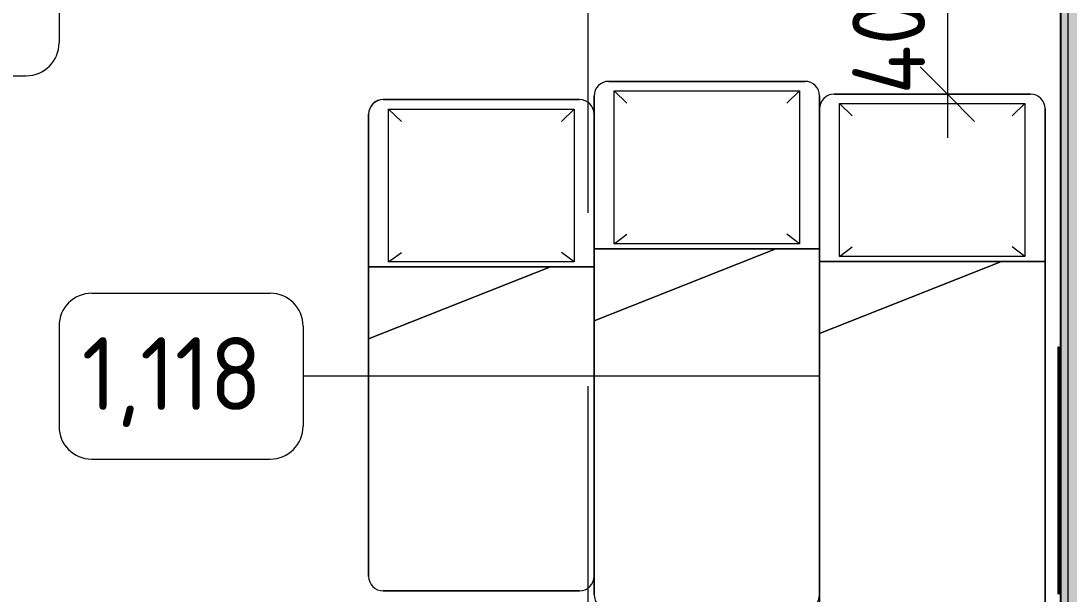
# Model space of a CAD drawing. Header units: millimetres. Extents: x 81494 to 296443, y -8553 to 29000.
# Drawn here: x 104250 to 107132, y 5897 to 7471 of the extents above; entities that cross this region are included whole.
import ezdxf

# ---------------------------------------------------------------- set-up
doc = ezdxf.new("R2010")
doc.units = ezdxf.units.MM
doc.linetypes.add('Осевая', pattern=[3175, 635, -476.25, 1587.5, -476.25])
for name, color, linetype, lineweight in [('A-ANNO-DIMS', 7, 'Continuous', 9), ('A-ANNO-DIMS-100', 7, 'Continuous', 9), ('A-GENM', 7, 'Continuous', 9), ('I-FURN-IDEN', 7, 'Continuous', 9), ('I-WALL', 7, 'Continuous', 9), ('Оси-2', 7, 'Осевая', 9)]:
    doc.layers.add(name, color=color, linetype=linetype, lineweight=lineweight)
for name, color, linetype, lineweight, true_color in [('A-WALL-1', 9, 'Continuous', 9, 0x808080), ('A-WALL-FNSH-1', 9, 'Continuous', 9, 0x808080), ('I-FURN-1', 9, 'Continuous', 9, 0x808080)]:
    doc.layers.add(name, color=color, linetype=linetype, lineweight=lineweight, true_color=true_color)
doc.styles.add('GOST Common', font='GOST_Common.ttf', dxfattribs={"height": 200})
doc.styles.add('ISOCPEUR_1', font='isocpeur.ttf', dxfattribs={"width": 0.9, "height": 200})
doc.dimstyles.new('ISO-2_0_0_9К_Средний_округл2', dxfattribs={"dimscale": 304.8, "dimtxt": 199.196235, "dimasz": 0.492126, "dimexe": 0.393701, "dimexo": 0, "dimgap": 0, "dimtad": 1, "dimdec": 0, "dimrnd": 10, "dimzin": 0, "dimdsep": 46, "dimtxsty": 'ISOCPEUR_1', "dimblk1": 'OBLIQUE', "dimblk2": 'OBLIQUE', "dimsah": 1, "dimcen": 0.09, "dimdle": 0.393701, "dimazin": 0, "dimtfac": 1, "dimtdec": 4, "dimtix": 1, "dimtmove": 0, "dimatfit": 3, "dimfxl": 1, "dimtvp": 1, "dimtolj": 1, "dimtzin": 0, "dimarcsym": 2})

# ---------------------------------------------------------------- blocks, each defined once
blk = doc.blocks.new('Bed - Small Sizes - 1_118-25586206-План расстановки мебели и оборудования 1 этажа в осях 23_1-33')
at = {"layer": 'I-FURN-1'}
for p, q in [((247.3, 1550), (-292.7, 1550)), ((-292.7, 1550), (247.3, 1550)), ((-332.7, 1510), (-332.7, 460)), ((-332.7, 460), (-332.7, 1510)), ((287.3, 657.7), (287.3, 1510)), ((287.3, 1510), (287.3, 1375)), ((287.3, 1375), (287.3, 657.7)), ((287.3, 657.7), (-212.7, 460)), ((-212.7, 460), (287.3, 657.7)), ((-212.7, 460), (287.3, 657.7)), ((287.3, 460), (287.3, 657.7)), ((287.3, 657.7), (287.3, 460)), ((287.3, 425), (287.3, 657.7)), ((287.3, 657.7), (287.3, 425)), ((-212.7, 460), (-332.7, 460)), ((-332.7, 460), (-332.7, 40)), ((-332.7, 40), (-332.7, 460)), ((-332.7, 460), (-212.7, 460)), ((-332.7, 460), (-332.7, 40)), ((-332.7, 40), (-332.7, 460)), ((-332.7, 460), (-212.7, 460)), ((-277.5, 446.2), (-242.7, 420)), ((-277.5, 26.2), (-277.5, 446.2)), ((-277.5, 446.2), (232.5, 446.2)), ((-277.5, 446.2), (232.5, 446.2)), ((-277.5, 26.2), (-277.5, 446.2)), ((287.3, 460), (-212.7, 460)), ((-212.7, 460), (287.3, 460)), ((-212.7, 460), (287.3, 460)), ((287.3, 460), (-212.7, 460)), ((-212.7, 460), (287.3, 460)), ((232.5, 446.2), (197.3, 420)), ((232.5, 446.2), (232.5, 26.2)), ((232.5, 446.2), (232.5, 26.2)), ((287.3, 40), (287.3, 460)), ((287.3, 460), (287.3, 425)), ((287.3, 425), (287.3, 40)), ((287.3, 40), (287.3, 425)), ((287.3, 425), (287.3, 40)), ((-277.5, 26.2), (-242.7, 60)), ((232.5, 26.2), (197.3, 60)), ((-292.7, 0), (247.3, 0)), ((247.3, 0), (-292.7, 0)), ((232.5, 26.2), (-277.5, 26.2)), ((232.5, 26.2), (-277.5, 26.2)), ((-292.7, 0), (247.3, 0)), ((247.3, 0), (-292.7, 0))]:
    blk.add_line(p, q, dxfattribs=at)
for centre, start, end in [((-292.7, 1510), 90, 180), ((-292.7, 1510), 90, 180), ((247.3, 1510), 360, 90), ((247.3, 1510), 0, 90), ((-292.7, 40), 180, 270), ((-292.7, 40), 180, 270), ((-292.7, 40), 180, 270), ((-292.7, 40), 180, 270), ((247.3, 40), 270, 360), ((247.3, 40), 270, 0), ((247.3, 40), 270, 360), ((247.3, 40), 270, 360)]:
    blk.add_arc(centre, 40, start, end, dxfattribs=at)
blk = doc.blocks.new('Bed - Small Sizes - Single 5-25586207-План расстановки мебели и оборудования 1 этажа в осях 23_1-33')
at = {"layer": 'I-FURN-1'}
for p, q in [((247.3, 1450), (-292.7, 1450)), ((-292.7, 1450), (247.3, 1450)), ((-332.7, 1410), (-332.7, 692.7)), ((-332.7, 692.7), (-332.7, 1410)), ((287.3, 657.7), (287.3, 1410)), ((287.3, 1410), (287.3, 1360)), ((287.3, 1360), (287.3, 657.7)), ((-332.7, 692.7), (-332.7, 460)), ((-332.7, 460), (-332.7, 692.7)), ((287.3, 657.7), (-212.7, 460)), ((-212.7, 460), (287.3, 657.7)), ((-212.7, 460), (287.3, 657.7)), ((287.3, 460), (287.3, 657.7)), ((287.3, 657.7), (287.3, 510)), ((287.3, 510), (287.3, 657.7)), ((287.3, 657.7), (287.3, 510)), ((287.3, 510), (287.3, 460)), ((287.3, 90), (287.3, 510)), ((287.3, 510), (287.3, 90)), ((-212.7, 460), (-332.7, 460)), ((-332.7, 460), (-332.7, 40)), ((-332.7, 75), (-332.7, 460)), ((-332.7, 460), (-212.7, 460)), ((-332.7, 460), (-332.7, 75)), ((-332.7, 75), (-332.7, 460)), ((-332.7, 460), (-212.7, 460)), ((-277.5, 446.2), (-242.7, 420)), ((-277.5, 26.2), (-277.5, 446.2)), ((-277.5, 446.2), (232.5, 446.2)), ((-277.5, 446.2), (232.5, 446.2)), ((-277.5, 26.2), (-277.5, 446.2)), ((287.3, 460), (-212.7, 460)), ((-212.7, 460), (287.3, 460)), ((-212.7, 460), (287.3, 460)), ((287.3, 460), (-212.7, 460)), ((-212.7, 460), (287.3, 460)), ((232.5, 446.2), (197.3, 420)), ((232.5, 446.2), (232.5, 26.2)), ((232.5, 446.2), (232.5, 26.2)), ((287.3, 40), (287.3, 460)), ((287.3, 460), (287.3, 90)), ((287.3, 90), (287.3, 40)), ((287.3, 40), (287.3, 90)), ((287.3, 90), (287.3, 40)), ((-332.7, 40), (-332.7, 75)), ((-332.7, 75), (-332.7, 40)), ((-332.7, 40), (-332.7, 75)), ((-277.5, 26.2), (-242.7, 60)), ((232.5, 26.2), (197.3, 60)), ((-292.7, 0), (247.3, 0)), ((247.3, 0), (-292.7, 0)), ((232.5, 26.2), (-277.5, 26.2)), ((232.5, 26.2), (-277.5, 26.2)), ((-292.7, 0), (247.3, 0)), ((247.3, 0), (-292.7, 0))]:
    blk.add_line(p, q, dxfattribs=at)
for centre, start, end in [((-292.7, 1410), 90, 180), ((-292.7, 1410), 90, 180), ((247.3, 1410), 360, 90), ((247.3, 1410), 0, 90), ((-292.7, 40), 180, 270), ((-292.7, 40), 180, 270), ((-292.7, 40), 180, 270), ((-292.7, 40), 180, 270), ((247.3, 40), 270, 360), ((247.3, 40), 270, 0), ((247.3, 40), 270, 360), ((247.3, 40), 270, 360)]:
    blk.add_arc(centre, 40, start, end, dxfattribs=at)
blk = doc.blocks.new('Bed - Small Sizes - Single 6-25586208-План расстановки мебели и оборудования 1 этажа в осях 23_1-33')
at = {"layer": 'I-FURN-1'}
for p, q in [((247.3, 1350), (-292.7, 1350)), ((-292.7, 1350), (247.3, 1350)), ((-332.7, 1310), (-332.7, 607.7)), ((-332.7, 607.7), (-332.7, 1310)), ((287.3, 657.7), (287.3, 1310)), ((287.3, 1310), (287.3, 657.7)), ((287.3, 657.7), (-212.7, 460)), ((-212.7, 460), (287.3, 657.7)), ((-212.7, 460), (287.3, 657.7)), ((287.3, 460), (287.3, 657.7)), ((287.3, 657.7), (287.3, 460)), ((287.3, 40), (287.3, 657.7)), ((287.3, 657.7), (287.3, 40)), ((-332.7, 607.7), (-332.7, 460)), ((-332.7, 460), (-332.7, 607.7)), ((-212.7, 460), (-332.7, 460)), ((-332.7, 460), (-332.7, 410)), ((-332.7, 40), (-332.7, 460)), ((-332.7, 460), (-212.7, 460)), ((-332.7, 460), (-332.7, 40)), ((-332.7, 40), (-332.7, 460)), ((-332.7, 460), (-212.7, 460)), ((-277.5, 446.2), (-242.7, 420)), ((-277.5, 26.2), (-277.5, 446.2)), ((-277.5, 446.2), (232.5, 446.2)), ((-277.5, 446.2), (232.5, 446.2)), ((-277.5, 26.2), (-277.5, 446.2)), ((287.3, 460), (-212.7, 460)), ((-212.7, 460), (287.3, 460)), ((-212.7, 460), (287.3, 460)), ((287.3, 460), (-212.7, 460)), ((-212.7, 460), (287.3, 460)), ((232.5, 446.2), (197.3, 420)), ((232.5, 446.2), (232.5, 26.2)), ((232.5, 446.2), (232.5, 26.2)), ((287.3, 40), (287.3, 460)), ((287.3, 460), (287.3, 40)), ((-332.7, 410), (-332.7, 40)), ((-277.5, 26.2), (-242.7, 60)), ((232.5, 26.2), (197.3, 60)), ((-292.7, 0), (247.3, 0)), ((247.3, 0), (-292.7, 0)), ((232.5, 26.2), (-277.5, 26.2)), ((232.5, 26.2), (-277.5, 26.2)), ((-292.7, 0), (247.3, 0)), ((247.3, 0), (-292.7, 0))]:
    blk.add_line(p, q, dxfattribs=at)
for centre, start, end in [((-292.7, 1310), 90, 180), ((-292.7, 1310), 90, 180), ((247.3, 1310), 360, 90), ((247.3, 1310), 360, 90), ((-292.7, 40), 180, 270), ((-292.7, 40), 180, 270), ((-292.7, 40), 180, 270), ((-292.7, 40), 180, 270), ((247.3, 40), 270, 360), ((247.3, 40), 270, 0), ((247.3, 40), 270, 360), ((247.3, 40), 270, 360)]:
    blk.add_arc(centre, 40, start, end, dxfattribs=at)
blk = doc.blocks.new('Рисунок_горы - Рисунок_горы-31934381-План расстановки мебели и оборудования 1 этажа в осях 23_1-33')
at = {"layer": 'A-GENM'}
for p, q in [((107109, 10341.4), (107109, 6202.7)), ((107109, 7185.3), (107109, 7981.1)), ((107109, 7363), (107109, 7707.3)), ((107109, 7707.3), (107109, 7363)), ((107109, 6706.8), (107109, 7038.5)), ((107109, 6596.8), (107109, 6955.2)), ((107109, 6955.2), (107109, 6596.8)), ((107109, 6543.6), (107109, 6203.3)), ((107109, 6203.3), (107109, 6539.8)), ((107109, 6405.5), (107109, 6505.2)), ((107109, 6505.2), (107109, 6405.5)), ((107109, 6323.1), (107109, 6385.4)), ((107109, 6385.4), (107109, 6323.1)), ((107109, 6239.8), (107109, 6301.8)), ((107109, 6301.8), (107109, 6239.8)), ((107109, 6203.3), (107109, 6202.7)), ((107109, 6202.7), (107109, 6203.3)), ((107109, 6202.7), (107109, 5509.4)), ((107109, 5935.3), (107109, 6088)), ((107109, 6088), (107109, 5935.3))]:
    blk.add_line(p, q, dxfattribs=at)
for points in [[(107109, 7712.6), (107109, 7681.9), (107109, 7475.8), (107109, 7426.8)], [(107109, 7423.4), (107109, 7402.3), (107109, 7347.3), (107109, 7321.6)], [(107109, 7356.7), (107109, 7358.8), (107109, 7360.9), (107109, 7363)], [(107109, 7356.7), (107109, 7357.2), (107109, 7357.7), (107109, 7358.3)], [(107109, 7354.1), (107109, 7354.8), (107109, 7355.6), (107109, 7356.7)], [(107109, 7356.7), (107109, 7334.1), (107109, 7313), (107109, 7291.9)], [(107109, 7305.3), (107109, 7313.1), (107109, 7328.5), (107109, 7343.8)], [(107109, 7214.5), (107109, 7212.6), (107109, 7208.3), (107109, 7196.7)], [(107109, 7097.7), (107109, 7098.2), (107109, 7098.9), (107109, 7099.7)], [(107109, 7039.6), (107109, 7044.7), (107109, 7065.1), (107109, 7091.6)], [(107109, 6758.7), (107109, 6754.5), (107109, 6711.1), (107109, 6707)], [(107109, 6614.2), (107109, 6606), (107109, 6578.2), (107109, 6549)], [(107109, 6583.5), (107109, 6584.6), (107109, 6588.2), (107109, 6596.8)], [(107109, 6583.7), (107109, 6584.6), (107109, 6586.1), (107109, 6587.1)], [(107109, 6447.3), (107109, 6419.6), (107109, 6401.3), (107109, 6408.3)], [(107109, 6409.6), (107109, 6413.2), (107109, 6423.1), (107109, 6426.7)]]:
    blk.add_open_spline(points, degree=3, dxfattribs=at)
for points, knots in [([(107109, 7426.8), (107109, 7426.8), (107109, 7346.5), (107109, 7313.6), (107109, 7254.1)], [0.0625, 0.0625, 0.0625, 0.0625, 0.06250001, 0.125, 0.125, 0.125, 0.125]), ([(107109, 7372.3), (107109, 7372.3), (107109, 7385.8), (107109, 7402.6), (107109, 7413.4)], [0.6666667, 0.6666667, 0.6666667, 0.6666667, 0.6666667, 0.8528882, 0.8528882, 0.8528882, 0.8528882]), ([(107109, 7363), (107109, 7363), (107109, 7360.9), (107109, 7358.8), (107109, 7356.7)], [0.3165467626, 0.3165467626, 0.3165467626, 0.3165467626, 0.3165467726, 0.3171600567, 0.3171600567, 0.3171600567, 0.3171600567]), ([(107109, 7291.9), (107109, 7291.9), (107109, 7313), (107109, 7334.1), (107109, 7356.7)], [0.75, 0.75, 0.75, 0.75, 0.75000001, 0.80717069, 0.80717069, 0.80717069, 0.80717069]), ([(107109, 7343.8), (107109, 7343.8), (107109, 7345), (107109, 7345.9), (107109, 7346.7)], [0.33333333, 0.33333333, 0.33333333, 0.33333333, 0.33333334, 0.35704245, 0.35704245, 0.35704245, 0.35704245]), ([(107109, 7321.6), (107109, 7321.6), (107109, 7312.8), (107109, 7307), (107109, 7303.6)], [0.16666667, 0.16666667, 0.16666667, 0.16666667, 0.16666668, 0.19932701, 0.19932701, 0.19932701, 0.19932701]), ([(107109, 7141.6), (107109, 7141.6), (107109, 7192.8), (107109, 7251.3), (107109, 7291.9)], [0.6875, 0.6875, 0.6875, 0.6875, 0.68750001, 0.75, 0.75, 0.75, 0.75]), ([(107109, 7291.9), (107109, 7291.9), (107109, 7251.3), (107109, 7192.8), (107109, 7141.6)], [0.323741007, 0.323741007, 0.323741007, 0.323741007, 0.323741017, 0.330935252, 0.330935252, 0.330935252, 0.330935252]), ([(107109, 7254.1), (107109, 7254.1), (107109, 7247.9), (107109, 7227.3), (107109, 7222.2)], [0.125, 0.125, 0.125, 0.125, 0.12500001, 0.1875, 0.1875, 0.1875, 0.1875]), ([(107109, 7222.2), (107109, 7222.2), (107109, 7219.9), (107109, 7218.5), (107109, 7217.6)], [0.1875, 0.1875, 0.1875, 0.1875, 0.18750001, 0.19937049, 0.19937049, 0.19937049, 0.19937049]), ([(107109, 7196.7), (107109, 7196.7), (107109, 7135.5), (107109, 7087.7), (107109, 6990)], [0.25, 0.25, 0.25, 0.25, 0.25000001, 0.3125, 0.3125, 0.3125, 0.3125]), ([(107109, 7144.2), (107109, 7144.2), (107109, 7170.6), (107109, 7180.9), (107109, 7184.5)], [0.55555556, 0.55555556, 0.55555556, 0.55555556, 0.55555557, 0.56827078, 0.56827078, 0.56827078, 0.56827078]), ([(107109, 7099.7), (107109, 7099.7), (107109, 7119.2), (107109, 7136), (107109, 7144.2)], [0.53333333, 0.53333333, 0.53333333, 0.53333333, 0.53333334, 0.55555556, 0.55555556, 0.55555556, 0.55555556]), ([(107109, 6955.2), (107109, 6955.2), (107109, 7005.9), (107109, 7052.9), (107109, 7141.6)], [0.625, 0.625, 0.625, 0.625, 0.62500001, 0.6875, 0.6875, 0.6875, 0.6875]), ([(107109, 7141.6), (107109, 7141.6), (107109, 7052.9), (107109, 7005.9), (107109, 6955.2)], [0.330935252, 0.330935252, 0.330935252, 0.330935252, 0.330935262, 0.338129496, 0.338129496, 0.338129496, 0.338129496]), ([(107109, 7091.6), (107109, 7091.6), (107109, 7093.3), (107109, 7094.4), (107109, 7095.3)], [0.511111111, 0.511111111, 0.511111111, 0.511111111, 0.511111121, 0.519586005, 0.519586005, 0.519586005, 0.519586005]), ([(107109, 6990), (107109, 6990), (107109, 6928.5), (107109, 6852.5), (107109, 6803.8)], [0.3125, 0.3125, 0.3125, 0.3125, 0.31250001, 0.375, 0.375, 0.375, 0.375]), ([(107109, 6803.8), (107109, 6803.8), (107109, 6766.8), (107109, 6750.7), (107109, 6724.5)], [0.375, 0.375, 0.375, 0.375, 0.37500001, 0.4375, 0.4375, 0.4375, 0.4375]), ([(107109, 6745.8), (107109, 6745.8), (107109, 6753.8), (107109, 6757.7), (107109, 6758.7)], [0.444444444, 0.444444444, 0.444444444, 0.444444444, 0.444444454, 0.448492359, 0.448492359, 0.448492359, 0.448492359]), ([(107109, 6539.8), (107109, 6539.8), (107109, 6559), (107109, 6728.1), (107109, 6745.8)], [0.42222222, 0.42222222, 0.42222222, 0.42222222, 0.42222223, 0.44444444, 0.44444444, 0.44444444, 0.44444444]), ([(107109, 6724.5), (107109, 6724.5), (107109, 6678.8), (107109, 6632.5), (107109, 6587.1)], [0.4375, 0.4375, 0.4375, 0.4375, 0.43750001, 0.5, 0.5, 0.5, 0.5]), ([(107109, 6595.4), (107109, 6595.4), (107109, 6605.6), (107109, 6611.7), (107109, 6614.6)], [0.5, 0.5, 0.5, 0.5, 0.50000001, 0.53428829, 0.53428829, 0.53428829, 0.53428829]), ([(107109, 6596.8), (107109, 6596.8), (107109, 6588.2), (107109, 6584.5), (107109, 6583.5)], [0.345323741, 0.345323741, 0.345323741, 0.345323741, 0.345323751, 0.348342105, 0.348342105, 0.348342105, 0.348342105]), ([(107109, 6427.4), (107109, 6427.4), (107109, 6452), (107109, 6573.2), (107109, 6595.4)], [0.3333333, 0.3333333, 0.3333333, 0.3333333, 0.3333333, 0.5, 0.5, 0.5, 0.5]), ([(107109, 6587.1), (107109, 6587.1), (107109, 6586.1), (107109, 6584.6), (107109, 6583.8)], [0.5, 0.5, 0.5, 0.5, 0.50000001, 0.52073263, 0.52073263, 0.52073263, 0.52073263]), ([(107109, 6587.1), (107109, 6587.1), (107109, 6571), (107109, 6574.8), (107109, 6563.8)], [0.352517986, 0.352517986, 0.352517986, 0.352517986, 0.352517996, 0.35971223, 0.35971223, 0.35971223, 0.35971223]), ([(107109, 6563.8), (107109, 6563.8), (107109, 6557), (107109, 6550.7), (107109, 6543.6)], [0.35971223, 0.35971223, 0.35971223, 0.35971223, 0.35971224, 0.366906475, 0.366906475, 0.366906475, 0.366906475]), ([(107109, 6549), (107109, 6549), (107109, 6529.7), (107109, 6496), (107109, 6447.3)], [0.6666667, 0.6666667, 0.6666667, 0.6666667, 0.6666667, 1, 1, 1, 1]), ([(107109, 6505.2), (107109, 6505.2), (107109, 6516.4), (107109, 6536.9), (107109, 6543.6)], [0.93333333, 0.93333333, 0.93333333, 0.93333333, 0.93333334, 1, 1, 1, 1]), ([(107109, 6543.6), (107109, 6543.6), (107109, 6536.9), (107109, 6516.4), (107109, 6505.2)], [0.366906475, 0.366906475, 0.366906475, 0.366906475, 0.366906485, 0.374100719, 0.374100719, 0.374100719, 0.374100719]), ([(107109, 6385.4), (107109, 6385.4), (107109, 6394.3), (107109, 6394.4), (107109, 6405.5)], [0.86666667, 0.86666667, 0.86666667, 0.86666667, 0.86666668, 0.9, 0.9, 0.9, 0.9]), ([(107109, 6405.5), (107109, 6405.5), (107109, 6394.4), (107109, 6394.3), (107109, 6385.4)], [0.381294964, 0.381294964, 0.381294964, 0.381294964, 0.381294974, 0.388489209, 0.388489209, 0.388489209, 0.388489209]), ([(107109, 6301.8), (107109, 6301.8), (107109, 6311.8), (107109, 6310.3), (107109, 6323.1)], [0.8, 0.8, 0.8, 0.8, 0.80000001, 0.83333333, 0.83333333, 0.83333333, 0.83333333]), ([(107109, 6323.1), (107109, 6323.1), (107109, 6310.3), (107109, 6311.8), (107109, 6301.8)], [0.395683453, 0.395683453, 0.395683453, 0.395683453, 0.395683463, 0.402877698, 0.402877698, 0.402877698, 0.402877698]), ([(107109, 6214.8), (107109, 6214.8), (107109, 6224.1), (107109, 6230.7), (107109, 6239.8)], [0.73333333, 0.73333333, 0.73333333, 0.73333333, 0.73333334, 0.76666667, 0.76666667, 0.76666667, 0.76666667]), ([(107109, 6239.8), (107109, 6239.8), (107109, 6230.7), (107109, 6224.1), (107109, 6214.8)], [0.410071942, 0.410071942, 0.410071942, 0.410071942, 0.410071952, 0.417266187, 0.417266187, 0.417266187, 0.417266187]), ([(107109, 6128.8), (107109, 6128.8), (107109, 6163.6), (107109, 6185.7), (107109, 6214.8)], [0.7, 0.7, 0.7, 0.7, 0.70000001, 0.73333333, 0.73333333, 0.73333333, 0.73333333]), ([(107109, 6214.8), (107109, 6214.8), (107109, 6185.7), (107109, 6163.6), (107109, 6128.8)], [0.417266187, 0.417266187, 0.417266187, 0.417266187, 0.417266197, 0.424460432, 0.424460432, 0.424460432, 0.424460432]), ([(107109, 6108.7), (107109, 6108.7), (107109, 6116.6), (107109, 6118.9), (107109, 6128.8)], [0.66666667, 0.66666667, 0.66666667, 0.66666667, 0.66666668, 0.7, 0.7, 0.7, 0.7]), ([(107109, 6128.8), (107109, 6128.8), (107109, 6118.9), (107109, 6116.6), (107109, 6108.7)], [0.424460432, 0.424460432, 0.424460432, 0.424460432, 0.424460442, 0.431654676, 0.431654676, 0.431654676, 0.431654676]), ([(107109, 6088), (107109, 6088), (107109, 6096.9), (107109, 6100.1), (107109, 6108.7)], [0.63333333, 0.63333333, 0.63333333, 0.63333333, 0.63333334, 0.66666667, 0.66666667, 0.66666667, 0.66666667]), ([(107109, 6108.7), (107109, 6108.7), (107109, 6100.1), (107109, 6096.9), (107109, 6088)], [0.431654676, 0.431654676, 0.431654676, 0.431654676, 0.431654686, 0.438848921, 0.438848921, 0.438848921, 0.438848921]), ([(107109, 5749.6), (107109, 5749.6), (107109, 5802.5), (107109, 5878.1), (107109, 5935.3)], [0.56666667, 0.56666667, 0.56666667, 0.56666667, 0.56666668, 0.6, 0.6, 0.6, 0.6]), ([(107109, 5935.3), (107109, 5935.3), (107109, 5878.1), (107109, 5802.5), (107109, 5749.6)], [0.446043165, 0.446043165, 0.446043165, 0.446043165, 0.446043175, 0.45323741, 0.45323741, 0.45323741, 0.45323741])]:
    blk.add_open_spline(points, degree=3, knots=knots, dxfattribs=at)
blk = doc.blocks.new('Марка_Мебель - В прямоуг_Balcon_Марка-25523697-План расстановки мебели и оборудования 1 этажа в осях 23_1-33')
at = {"layer": 'I-FURN-IDEN'}
for p, q in [((-2.455, 2.278), (2.455, 2.278)), ((-3.355, 1.378), (-3.355, -1.384)), ((3.355, 1.378), (3.355, -1.378)), ((-2.461, -2.278), (2.455, -2.278))]:
    blk.add_line(p, q, dxfattribs=at)
for centre, radius, start, end in [((-2.455, 1.378), 0.9, 90, 180), ((2.455, 1.378), 0.9, 0, 90), ((-2.461, -1.384), 0.893, 180, 270), ((2.455, -1.378), 0.9, 270, 0)]:
    blk.add_arc(centre, radius, start, end, dxfattribs=at)
blk = doc.blocks.new('DIMBLOCK52-План расстановки мебели и оборудования 1 этажа в осях 23_1-33')
at = {"layer": 'A-ANNO-DIMS-100'}
for p, q in [((106797.9, 7786.3), (106797.9, 7150.3)), ((106903.9, 7666.3), (106677.9, 7666.3)), ((106797.9, 7666.3), (106903.9, 7666.3)), ((106903.9, 7270.3), (106677.9, 7270.3)), ((106797.9, 7270.3), (106903.9, 7270.3))]:
    blk.add_line(p, q, dxfattribs=at)
at = {"layer": 'A-ANNO-DIMS-100', "lineweight": 20}
for p, q in [((106797.9, 7666.3), (106722.9, 7741.3)), ((106797.9, 7666.3), (106872.9, 7591.3)), ((106797.9, 7270.3), (106722.9, 7345.3)), ((106797.9, 7270.3), (106872.9, 7195.3))]:
    blk.add_line(p, q, dxfattribs=at)
at = {"layer": 'A-ANNO-DIMS-100', "color": 0, "insert": (106536.6, 7269.1), "char_height": 200, "width": 478.071, "attachment_point": 1, "rotation": 90, "line_spacing_factor": 1.149209, "style": 'ISOCPEUR_1'}
blk.add_mtext('400', dxfattribs=at)
blk = doc.blocks.new('_Oblique')
at = {"color": 0, "linetype": 'ByBlock', "lineweight": -2}
blk.add_line((-0.5, -0.5), (0.5, 0.5), dxfattribs=at)

msp = doc.modelspace()

# ---------------------------------------------------------------- hatches: boundary and pattern name
at = {"layer": 'I-WALL'}
h = msp.add_hatch(dxfattribs=at)
h.set_pattern_fill('FP_2', color=256, style=0, pattern_type=2)
h.set_pattern_definition([(45, (0, 0), (-57.024626, 57.024626), []), (45, (57.025, 0), (-57.024626, 57.024626), [100.806, -20.161, 3.353, -16.808])])
h.paths.add_polyline_path([(107330, 2400), (107350, 2400), (107350, 10600), (107130, 10600), (107130, 2400)])
h = msp.add_hatch(dxfattribs=at)
h.set_pattern_fill('FP_67', color=256, style=0, pattern_type=2)
h.set_pattern_definition([(0, (0, 0), (121.92, 30.48), [10.058, -81.382, 10.058, -81.382, -487.68]), (0, (0, 0), (121.92, 30.48), [-182.88, 10.058, -172.822, 10.058, -81.382, -213.36]), (0, (0, 0), (121.92, 30.48), [-457.2, 10.058, -50.902, 10.058, -142.342]), (120, (45.72, 15.24), (-87.356454, 90.345817), [10.058, -81.382, 10.058, -81.382, -487.68]), (120, (45.72, 15.24), (-87.356454, 90.345817), [-182.88, 10.058, -172.822, 10.058, -81.382, -213.36]), (120, (45.72, 15.24), (-87.356454, 90.345817), [-457.2, 10.058, -50.902, 10.058, -142.342]), (240, (60.96, 76.2), (-34.563546, -120.825817), [10.058, -81.382, 10.058, -81.382, -487.68]), (240, (60.96, 76.2), (-34.563546, -120.825817), [-182.88, 10.058, -172.822, 10.058, -81.382, -213.36]), (240, (60.96, 76.2), (-34.563546, -120.825817), [-457.2, 10.058, -50.902, 10.058, -142.342])])
h.paths.add_polyline_path([(107130, 150), (107130, 10380), (107110, 10380), (107110, 150)])

# ---------------------------------------------------------------- linework, layer by layer
at = {"layer": 'A-WALL-1'}
for p, q in [((107130, 150), (107130, 10600)), ((107110, 10380), (107110, 170))]:
    msp.add_line(p, q, dxfattribs=at)
at = {"layer": 'A-WALL-FNSH-1'}
for p, q in [((107110, 6772.1), (107109, 6772.1)), ((107109, 6772.1), (107109, 6189.4)), ((107109, 6189.4), (107110, 6189.4))]:
    msp.add_line(p, q, dxfattribs=at)
at = {"layer": 'I-FURN-IDEN'}
msp.add_line((106446.5, 6495.3), (105025.9, 6495.3), dxfattribs=at)
at = {"layer": 'I-WALL'}
for p, q in [((107110, 7443.2), (107109, 7443.2)), ((107110, 7437.1), (107109, 7437.1)), ((107110, 7368.2), (107109, 7368.2)), ((107109, 7358.1), (107110, 7358.1)), ((107109, 7357.3), (107109, 7358.1)), ((107109, 7354.1), (107110, 7354.1)), ((107110, 7352.1), (107109, 7352.1)), ((107109, 7351.2), (107109, 7352.1)), ((107109, 7333.3), (107110, 7333.3)), ((107109, 7327.2), (107110, 7327.2)), ((107110, 7283.2), (107109, 7283.2)), ((107109, 7282.3), (107109, 7283.2)), ((107109, 7282.8), (107110, 7282.8)), ((107109, 7258.3), (107110, 7258.3)), ((107110, 7150.9), (107109, 7150.9)), ((107110, 7146.9), (107109, 7146.9)), ((107109, 7126), (107109, 7126.9)), ((107109, 7126), (107110, 7126)), ((107109, 7124.5), (107110, 7124.5)), ((107109, 7122), (107109, 7122.9)), ((107110, 7122), (107109, 7122)), ((107110, 7069.1), (107109, 7069.1)), ((107109, 7044.3), (107109, 7045.1)), ((107110, 7044.3), (107109, 7044.3)), ((107109, 7043.4), (107110, 7043.4)), ((107109, 7041), (107110, 7041)), ((107109, 7037), (107110, 7037)), ((107109, 6959.2), (107110, 6959.2)), ((107110, 6889.3), (107109, 6889.3)), ((107110, 6844.9), (107109, 6844.9)), ((107109, 6820.5), (107110, 6820.5)), ((107110, 6818.6), (107109, 6818.6)), ((107110, 6777.8), (107109, 6777.8)), ((107110, 6776.1), (107109, 6776.1)), ((107110, 6716.8), (107109, 6716.8)), ((107109, 6715), (107110, 6715)), ((107109, 6711.8), (107110, 6711.8)), ((107109, 6674.1), (107110, 6674.1)), ((107109, 6672.5), (107110, 6672.5)), ((107109, 6672.5), (107110, 6672.5)), ((107109, 6667.4), (107110, 6667.4)), ((107110, 6617.2), (107109, 6617.2)), ((107109, 6615.7), (107110, 6615.7)), ((107109, 6609.2), (107110, 6609.2)), ((107103, 6279.4), (107103, 6575.6)), ((107103, 6575.6), (107104, 6575.6)), ((107104, 6575.6), (107104, 6279.4)), ((107109, 6563.2), (107110, 6563.2)), ((107109, 6481.6), (107110, 6481.6)), ((107103, 6279.4), (107104, 6279.4)), ((107110, 5927.6), (107109, 5927.6))]:
    msp.add_line(p, q, dxfattribs=at)
for points, knots in [([(107109, 6672.5), (107109, 6743.3), (107109, 6804.8), (107109, 6863.2), (107109, 6949.7), (107109, 7022.7), (107109, 7098.6), (107109, 7142), (107109, 7180.7), (107109, 7237.7), (107109, 7281.4), (107109, 7357.4), (107109, 7451.6), (107109, 7560.8), (107109, 7651.9)], [-3.148159, -3.148159, -3.148159, -3.148159, -2.909165, -2.649209, -2.353816, -2.041529, -1.777741, -1.583235, -1.38353, -1.183403, -0.943863, -0.682808, -0.35743, 0, 0, 0, 0]), ([(107109, 7358.1), (107109, 7366.2), (107109, 7371.2), (107109, 7377), (107109, 7386.2), (107109, 7395), (107109, 7405.3), (107109, 7414.1), (107109, 7422.4), (107109, 7428.9), (107109, 7436.8), (107109, 7441.8), (107109, 7444.4), (107109, 7437.7), (107109, 7416.7), (107109, 7375.6), (107109, 7350), (107109, 7334.7), (107109, 7334.7), (107109, 7332.7), (107109, 7334.3), (107109, 7338.4), (107109, 7345.1), (107109, 7357.3)], [-1.570099, -1.570099, -1.570099, -1.570099, -1.541159, -1.501754, -1.446541, -1.382724, -1.319119, -1.257396, -1.183774, -1.104802, -1.027747, -0.955254, -0.896935, -0.833013, -0.751105, -0.652602, -0.534539, -0.451116, -0.365944, -0.289006, -0.185438, -0.086085, 0, 0, 0, 0]), ([(107109, 7353.2), (107109, 7341), (107109, 7334.4), (107109, 7330.3), (107109, 7328.7), (107109, 7330.7), (107109, 7330.7), (107109, 7346), (107109, 7371.6), (107109, 7412.6), (107109, 7433.6), (107109, 7440.3), (107109, 7437.8), (107109, 7432.8), (107109, 7424.9), (107109, 7418.4), (107109, 7410), (107109, 7401.3), (107109, 7391), (107109, 7382.1), (107109, 7373), (107109, 7367.2), (107109, 7362.1), (107109, 7354.1)], [-1.570099, -1.570099, -1.570099, -1.570099, -1.484014, -1.384661, -1.281093, -1.204155, -1.118982, -1.03556, -0.917496, -0.818994, -0.737085, -0.673164, -0.614845, -0.542352, -0.465296, -0.386325, -0.312703, -0.250979, -0.187375, -0.123558, -0.068344, -0.028939, 0, 0, 0, 0]), ([(107109, 7353.2), (107109, 7341), (107109, 7334.4), (107109, 7330.3), (107109, 7328.7), (107109, 7330.7), (107109, 7330.7), (107109, 7346), (107109, 7371.6), (107109, 7412.6), (107109, 7433.6), (107109, 7440.3), (107109, 7437.8), (107109, 7432.8), (107109, 7424.9), (107109, 7418.4), (107109, 7410), (107109, 7401.3), (107109, 7391), (107109, 7382.1), (107109, 7373), (107109, 7367.2), (107109, 7362.1), (107109, 7354.1)], [-1.570099, -1.570099, -1.570099, -1.570099, -1.484014, -1.384661, -1.281093, -1.204155, -1.118982, -1.03556, -0.917496, -0.818994, -0.737085, -0.673164, -0.614845, -0.542352, -0.465296, -0.386325, -0.312703, -0.250979, -0.187375, -0.123558, -0.068344, -0.028939, 0, 0, 0, 0]), ([(107109, 7352.1), (107109, 7360.1), (107109, 7365.2), (107109, 7371), (107109, 7380.1), (107109, 7389), (107109, 7399.3), (107109, 7408), (107109, 7416.4), (107109, 7422.9), (107109, 7430.8), (107109, 7435.7), (107109, 7438.3), (107109, 7431.6), (107109, 7410.6), (107109, 7369.6), (107109, 7343.9), (107109, 7328.7), (107109, 7328.7), (107109, 7326.6), (107109, 7328.3), (107109, 7332.4), (107109, 7339), (107109, 7351.2)], [-1.570099, -1.570099, -1.570099, -1.570099, -1.541159, -1.501754, -1.446541, -1.382724, -1.319119, -1.257396, -1.183774, -1.104802, -1.027747, -0.955254, -0.896935, -0.833013, -0.751105, -0.652602, -0.534539, -0.451116, -0.365944, -0.289006, -0.185438, -0.086085, 0, 0, 0, 0]), ([(107109, 7283.2), (107109, 7291.2), (107109, 7296.3), (107109, 7302), (107109, 7311.2), (107109, 7320.1), (107109, 7330.3), (107109, 7339.1), (107109, 7347.4), (107109, 7353.9), (107109, 7361.8), (107109, 7366.8), (107109, 7369.4), (107109, 7362.7), (107109, 7341.7), (107109, 7300.6), (107109, 7275), (107109, 7259.7), (107109, 7259.7), (107109, 7257.7), (107109, 7259.3), (107109, 7263.5), (107109, 7270.1), (107109, 7282.3)], [-1.570099, -1.570099, -1.570099, -1.570099, -1.541159, -1.501754, -1.446541, -1.382724, -1.319119, -1.257396, -1.183774, -1.104802, -1.027747, -0.955254, -0.896935, -0.833013, -0.751105, -0.652602, -0.534539, -0.451116, -0.365944, -0.289006, -0.185438, -0.086085, 0, 0, 0, 0]), ([(107109, 7281.9), (107109, 7269.7), (107109, 7263.1), (107109, 7259), (107109, 7257.3), (107109, 7259.4), (107109, 7259.4), (107109, 7274.6), (107109, 7300.2), (107109, 7341.3), (107109, 7362.3), (107109, 7369), (107109, 7366.4), (107109, 7361.5), (107109, 7353.5), (107109, 7347.1), (107109, 7338.7), (107109, 7329.9), (107109, 7319.7), (107109, 7310.8), (107109, 7301.6), (107109, 7295.9), (107109, 7290.8), (107109, 7282.8)], [-1.570099, -1.570099, -1.570099, -1.570099, -1.484014, -1.384661, -1.281093, -1.204155, -1.118982, -1.03556, -0.917496, -0.818994, -0.737085, -0.673164, -0.614845, -0.542352, -0.465296, -0.386325, -0.312703, -0.250979, -0.187375, -0.123558, -0.068344, -0.028939, 0, 0, 0, 0]), ([(107109, 7126.9), (107109, 7139.1), (107109, 7145.7), (107109, 7149.9), (107109, 7151.5), (107109, 7149.5), (107109, 7149.5), (107109, 7134.2), (107109, 7108.6), (107109, 7067.5), (107109, 7046.5), (107109, 7039.8), (107109, 7042.4), (107109, 7047.4), (107109, 7055.3), (107109, 7061.8), (107109, 7070.1), (107109, 7078.9), (107109, 7089.1), (107109, 7098), (107109, 7107.2), (107109, 7112.9), (107109, 7118), (107109, 7126)], [-1.570099, -1.570099, -1.570099, -1.570099, -1.484014, -1.384661, -1.281093, -1.204155, -1.118982, -1.03556, -0.917496, -0.818994, -0.737085, -0.673164, -0.614845, -0.542352, -0.465296, -0.386325, -0.312703, -0.250979, -0.187375, -0.123558, -0.068344, -0.028939, 0, 0, 0, 0]), ([(107109, 7124.5), (107109, 7116.5), (107109, 7111.4), (107109, 7105.7), (107109, 7096.5), (107109, 7087.6), (107109, 7077.3), (107109, 7068.6), (107109, 7060.2), (107109, 7053.8), (107109, 7045.8), (107109, 7040.9), (107109, 7038.3), (107109, 7045), (107109, 7066), (107109, 7107), (107109, 7132.7), (107109, 7147.9), (107109, 7147.9), (107109, 7150), (107109, 7148.3), (107109, 7144.2), (107109, 7137.6), (107109, 7125.4)], [-1.570099, -1.570099, -1.570099, -1.570099, -1.541159, -1.501754, -1.446541, -1.382724, -1.319119, -1.257396, -1.183774, -1.104802, -1.027747, -0.955254, -0.896935, -0.833013, -0.751105, -0.652602, -0.534539, -0.451116, -0.365944, -0.289006, -0.185438, -0.086085, 0, 0, 0, 0]), ([(107109, 7124.5), (107109, 7116.5), (107109, 7111.4), (107109, 7105.7), (107109, 7096.5), (107109, 7087.6), (107109, 7077.3), (107109, 7068.6), (107109, 7060.2), (107109, 7053.8), (107109, 7045.8), (107109, 7040.9), (107109, 7038.3), (107109, 7045), (107109, 7066), (107109, 7107), (107109, 7132.7), (107109, 7147.9), (107109, 7147.9), (107109, 7150), (107109, 7148.3), (107109, 7144.2), (107109, 7137.6), (107109, 7125.4)], [-1.570099, -1.570099, -1.570099, -1.570099, -1.541159, -1.501754, -1.446541, -1.382724, -1.319119, -1.257396, -1.183774, -1.104802, -1.027747, -0.955254, -0.896935, -0.833013, -0.751105, -0.652602, -0.534539, -0.451116, -0.365944, -0.289006, -0.185438, -0.086085, 0, 0, 0, 0]), ([(107109, 7122.9), (107109, 7135.1), (107109, 7141.7), (107109, 7145.8), (107109, 7147.5), (107109, 7145.4), (107109, 7145.4), (107109, 7130.2), (107109, 7104.5), (107109, 7063.5), (107109, 7042.5), (107109, 7035.8), (107109, 7038.4), (107109, 7043.3), (107109, 7051.3), (107109, 7057.7), (107109, 7066.1), (107109, 7074.8), (107109, 7085.1), (107109, 7094), (107109, 7103.2), (107109, 7108.9), (107109, 7114), (107109, 7122)], [-1.570099, -1.570099, -1.570099, -1.570099, -1.484014, -1.384661, -1.281093, -1.204155, -1.118982, -1.03556, -0.917496, -0.818994, -0.737085, -0.673164, -0.614845, -0.542352, -0.465296, -0.386325, -0.312703, -0.250979, -0.187375, -0.123558, -0.068344, -0.028939, 0, 0, 0, 0]), ([(107109, 7045.1), (107109, 7057.4), (107109, 7064), (107109, 7068.1), (107109, 7069.7), (107109, 7067.7), (107109, 7067.7), (107109, 7052.4), (107109, 7026.8), (107109, 6985.7), (107109, 6964.8), (107109, 6958.1), (107109, 6960.6), (107109, 6965.6), (107109, 6973.5), (107109, 6980), (107109, 6988.3), (107109, 6997.1), (107109, 7007.4), (107109, 7016.2), (107109, 7025.4), (107109, 7031.2), (107109, 7036.2), (107109, 7044.3)], [-1.570099, -1.570099, -1.570099, -1.570099, -1.484014, -1.384661, -1.281093, -1.204155, -1.118982, -1.03556, -0.917496, -0.818994, -0.737085, -0.673164, -0.614845, -0.542352, -0.465296, -0.386325, -0.312703, -0.250979, -0.187375, -0.123558, -0.068344, -0.028939, 0, 0, 0, 0]), ([(107109, 7043.4), (107109, 7035.4), (107109, 7030.3), (107109, 7024.5), (107109, 7015.4), (107109, 7006.5), (107109, 6996.2), (107109, 6987.5), (107109, 6979.1), (107109, 6972.6), (107109, 6964.7), (107109, 6959.7), (107109, 6957.2), (107109, 6963.9), (107109, 6984.9), (107109, 7025.9), (107109, 7051.5), (107109, 7066.8), (107109, 7066.8), (107109, 7068.9), (107109, 7067.2), (107109, 7063.1), (107109, 7056.5), (107109, 7044.3)], [-1.570099, -1.570099, -1.570099, -1.570099, -1.541159, -1.501754, -1.446541, -1.382724, -1.319119, -1.257396, -1.183774, -1.104802, -1.027747, -0.955254, -0.896935, -0.833013, -0.751105, -0.652602, -0.534539, -0.451116, -0.365944, -0.289006, -0.185438, -0.086085, 0, 0, 0, 0]), ([(107109, 6716.8), (107109, 6765.7), (107109, 6820.1), (107109, 6855.7), (107109, 6872.6), (107109, 6889.3), (107109, 6889.3), (107109, 6889.3), (107109, 6846.4), (107109, 6820.5)], [-1.186443, -1.186443, -1.186443, -1.186443, -0.947492, -0.780382, -0.678185, -0.583884, -0.43854, -0.215745, 0, 0, 0, 0]), ([(107109, 6818.6), (107109, 6844.5), (107109, 6887.4), (107109, 6887.4), (107109, 6887.4), (107109, 6870.7), (107109, 6853.8), (107109, 6818.3), (107109, 6763.8), (107109, 6715)], [-1.186443, -1.186443, -1.186443, -1.186443, -0.970698, -0.747904, -0.602559, -0.508259, -0.406061, -0.238952, 0, 0, 0, 0]), ([(107109, 6777.8), (107109, 6803.7), (107109, 6846.6), (107109, 6846.6), (107109, 6846.6), (107109, 6829.9), (107109, 6813), (107109, 6777.4), (107109, 6723), (107109, 6674.1)], [-1.186443, -1.186443, -1.186443, -1.186443, -0.970698, -0.747904, -0.602559, -0.508259, -0.406061, -0.238952, 0, 0, 0, 0]), ([(107109, 6672.5), (107109, 6721.3), (107109, 6775.8), (107109, 6811.4), (107109, 6828.2), (107109, 6844.9), (107109, 6844.9), (107109, 6844.9), (107109, 6802), (107109, 6776.1)], [-1.186443, -1.186443, -1.186443, -1.186443, -0.947492, -0.780382, -0.678185, -0.583884, -0.43854, -0.215745, 0, 0, 0, 0]), ([(107109, 6820.5), (107109, 6794.2), (107109, 6757.1), (107109, 6721.2), (107109, 6706.7), (107109, 6716.8)], [-0.3529929, -0.3529929, -0.3529929, -0.3529929, -0.2400144, -0.1126558, 0, 0, 0, 0]), ([(107109, 6715), (107109, 6704.9), (107109, 6719.3), (107109, 6755.2), (107109, 6792.3), (107109, 6818.6)], [-0.3529929, -0.3529929, -0.3529929, -0.3529929, -0.2403371, -0.1129785, 0, 0, 0, 0]), ([(107109, 6674.1), (107109, 6664), (107109, 6678.5), (107109, 6714.4), (107109, 6751.5), (107109, 6777.8)], [-0.3529929, -0.3529929, -0.3529929, -0.3529929, -0.2403371, -0.1129785, 0, 0, 0, 0]), ([(107109, 6776.1), (107109, 6749.8), (107109, 6712.7), (107109, 6676.8), (107109, 6662.4), (107109, 6672.5)], [-0.3529929, -0.3529929, -0.3529929, -0.3529929, -0.2400144, -0.1126558, 0, 0, 0, 0]), ([(107109, 6772.1), (107109, 6748.2), (107109, 6697.8), (107109, 6635.7), (107109, 6563.2)], [-0.8874762, -0.8874762, -0.8874762, -0.8874762, -0.4567877, 0, 0, 0, 0]), ([(107109, 6615.7), (107109, 6610.9), (107109, 6606.2), (107109, 6597.9), (107109, 6582.9), (107109, 6568.6), (107109, 6554), (107109, 6539.3), (107109, 6526.1), (107109, 6510.4), (107109, 6494.6), (107109, 6484.7), (107109, 6473.9), (107109, 6476.6), (107109, 6495.3), (107109, 6533.9), (107109, 6561.6), (107109, 6588.3), (107109, 6591.5), (107109, 6603.5), (107109, 6612.7), (107109, 6620.3), (107109, 6622.5), (107109, 6616.2)], [-1.570099, -1.570099, -1.570099, -1.570099, -1.541159, -1.501754, -1.446541, -1.382724, -1.319119, -1.257396, -1.183774, -1.104802, -1.027747, -0.955254, -0.896935, -0.833013, -0.751105, -0.652602, -0.534539, -0.451116, -0.365944, -0.289006, -0.185438, -0.086085, 0, 0, 0, 0]), ([(107109, 6617.2), (107109, 6617.2), (107109, 6616.5), (107109, 6612.9), (107109, 6606.4), (107109, 6596.8), (107109, 6594.4), (107109, 6570.3), (107109, 6542.8), (107109, 6503.1), (107109, 6483.6), (107109, 6479.9), (107109, 6488.7), (107109, 6497.5), (107109, 6511.4), (107109, 6524.9), (107109, 6537.1), (107109, 6550.4), (107109, 6564.1), (107109, 6577.2), (107109, 6590.9), (107109, 6598.6), (107109, 6603.5), (107109, 6609.2)], [-1.503198, -1.503198, -1.503198, -1.503198, -1.484014, -1.384661, -1.281093, -1.204155, -1.118982, -1.03556, -0.917496, -0.818994, -0.737085, -0.673164, -0.614845, -0.542352, -0.465296, -0.386325, -0.312703, -0.250979, -0.187375, -0.123558, -0.068344, -0.028939, 0, 0, 0, 0]), ([(107109, 6563.2), (107109, 6555.1), (107109, 6444.1), (107109, 6367.6), (107109, 6285.7), (107109, 6217.8), (107109, 6189.4)], [-5.058243, -5.058243, -5.058243, -5.058243, -4.770654, -4.363768, -3.94927, -3.630263, -3.630263, -3.630263, -3.630263]), ([(107103, 5896.8), (107103, 5897.9), (107103, 5920.8), (107103, 5942.8), (107103, 6007.2), (107103, 6049), (107103, 6186.9), (107103, 6279.4)], [-1.429457, -1.429457, -1.429457, -1.429457, -1.410664, -1.051193, -0.747975, -0.41021, 0, 0, 0, 0]), ([(107104, 6279.4), (107104, 6186.9), (107104, 6049), (107104, 6007.2), (107104, 5942.8), (107104, 5920.8), (107104, 5897.9), (107104, 5896.8)], [0, 0, 0, 0, 0.41021, 0.747975, 1.051193, 1.410664, 1.429457, 1.429457, 1.429457, 1.429457])]:
    msp.add_open_spline(points, degree=3, knots=knots, dxfattribs=at)
for points in [[(107109, 5927.6), (107109, 6199.9), (107109, 6448.2), (107109, 6672.5)], [(107109, 6609.7), (107109, 6615.8), (107109, 6617.2), (107109, 6617.2)]]:
    msp.add_open_spline(points, degree=3, dxfattribs=at)
at = {"layer": 'Оси-2'}
msp.add_line((105810, 593.7), (105810, 19528.3), dxfattribs=at)

# ---------------------------------------------------------------- block references
at = {"layer": 'A-GENM'}
msp.add_blockref('Рисунок_горы - Рисунок_горы-31934381-План расстановки мебели и оборудования 1 этажа в осях 23_1-33', (0, 0), dxfattribs=at)
at = {"layer": 'I-FURN-1', "rotation": 180}
for name, p in [('Bed - Small Sizes - Single 5-25586207-План расстановки мебели и оборудования 1 этажа в осях 23_1-33', (106113.8, 7305.3)), ('Bed - Small Sizes - 1_118-25586206-План расстановки мебели и оборудования 1 этажа в осях 23_1-33', (106733.8, 7270.3)), ('Bed - Small Sizes - Single 6-25586208-План расстановки мебели и оборудования 1 этажа в осях 23_1-33', (105493.8, 7255.3))]:
    msp.add_blockref(name, p, dxfattribs=at)
at = {"layer": 'I-FURN-IDEN', "xscale": 99.99999999999993, "yscale": 99.99999999999993, "zscale": 99.99999999999993}
for p in [(104019.5, 7548.7), (104690.5, 6495.3)]:
    msp.add_blockref('Марка_Мебель - В прямоуг_Balcon_Марка-25523697-План расстановки мебели и оборудования 1 этажа в осях 23_1-33', p, dxfattribs=at)

# ---------------------------------------------------------------- texts
at = {"layer": 'I-FURN-IDEN', "insert": (104417.5, 6602.3), "char_height": 200, "width": 625.316, "attachment_point": 1, "style": 'GOST Common'}
msp.add_mtext('1,118', dxfattribs=at)

# ---------------------------------------------------------------- dimensions: what is measured, and where the dimension line sits
at = {"layer": 'A-ANNO-DIMS'}
dim = msp.add_linear_dim(base=(106797.9, 7270.3), p1=(106903.9, 7666.3), p2=(106903.9, 7270.3), angle=90, dimstyle='ISO-2_0_0_9К_Средний_округл2', override={"dimpost": '<>', "dimfxl": 396.020652}, dxfattribs=at)
dim.commit()
dim.dimension.update_dxf_attribs({"geometry": 'DIMBLOCK52-План расстановки мебели и оборудования 1 этажа в осях 23_1-33', "text_midpoint": (106697.9, 7468.3)})

doc.saveas('drawing.dxf')
